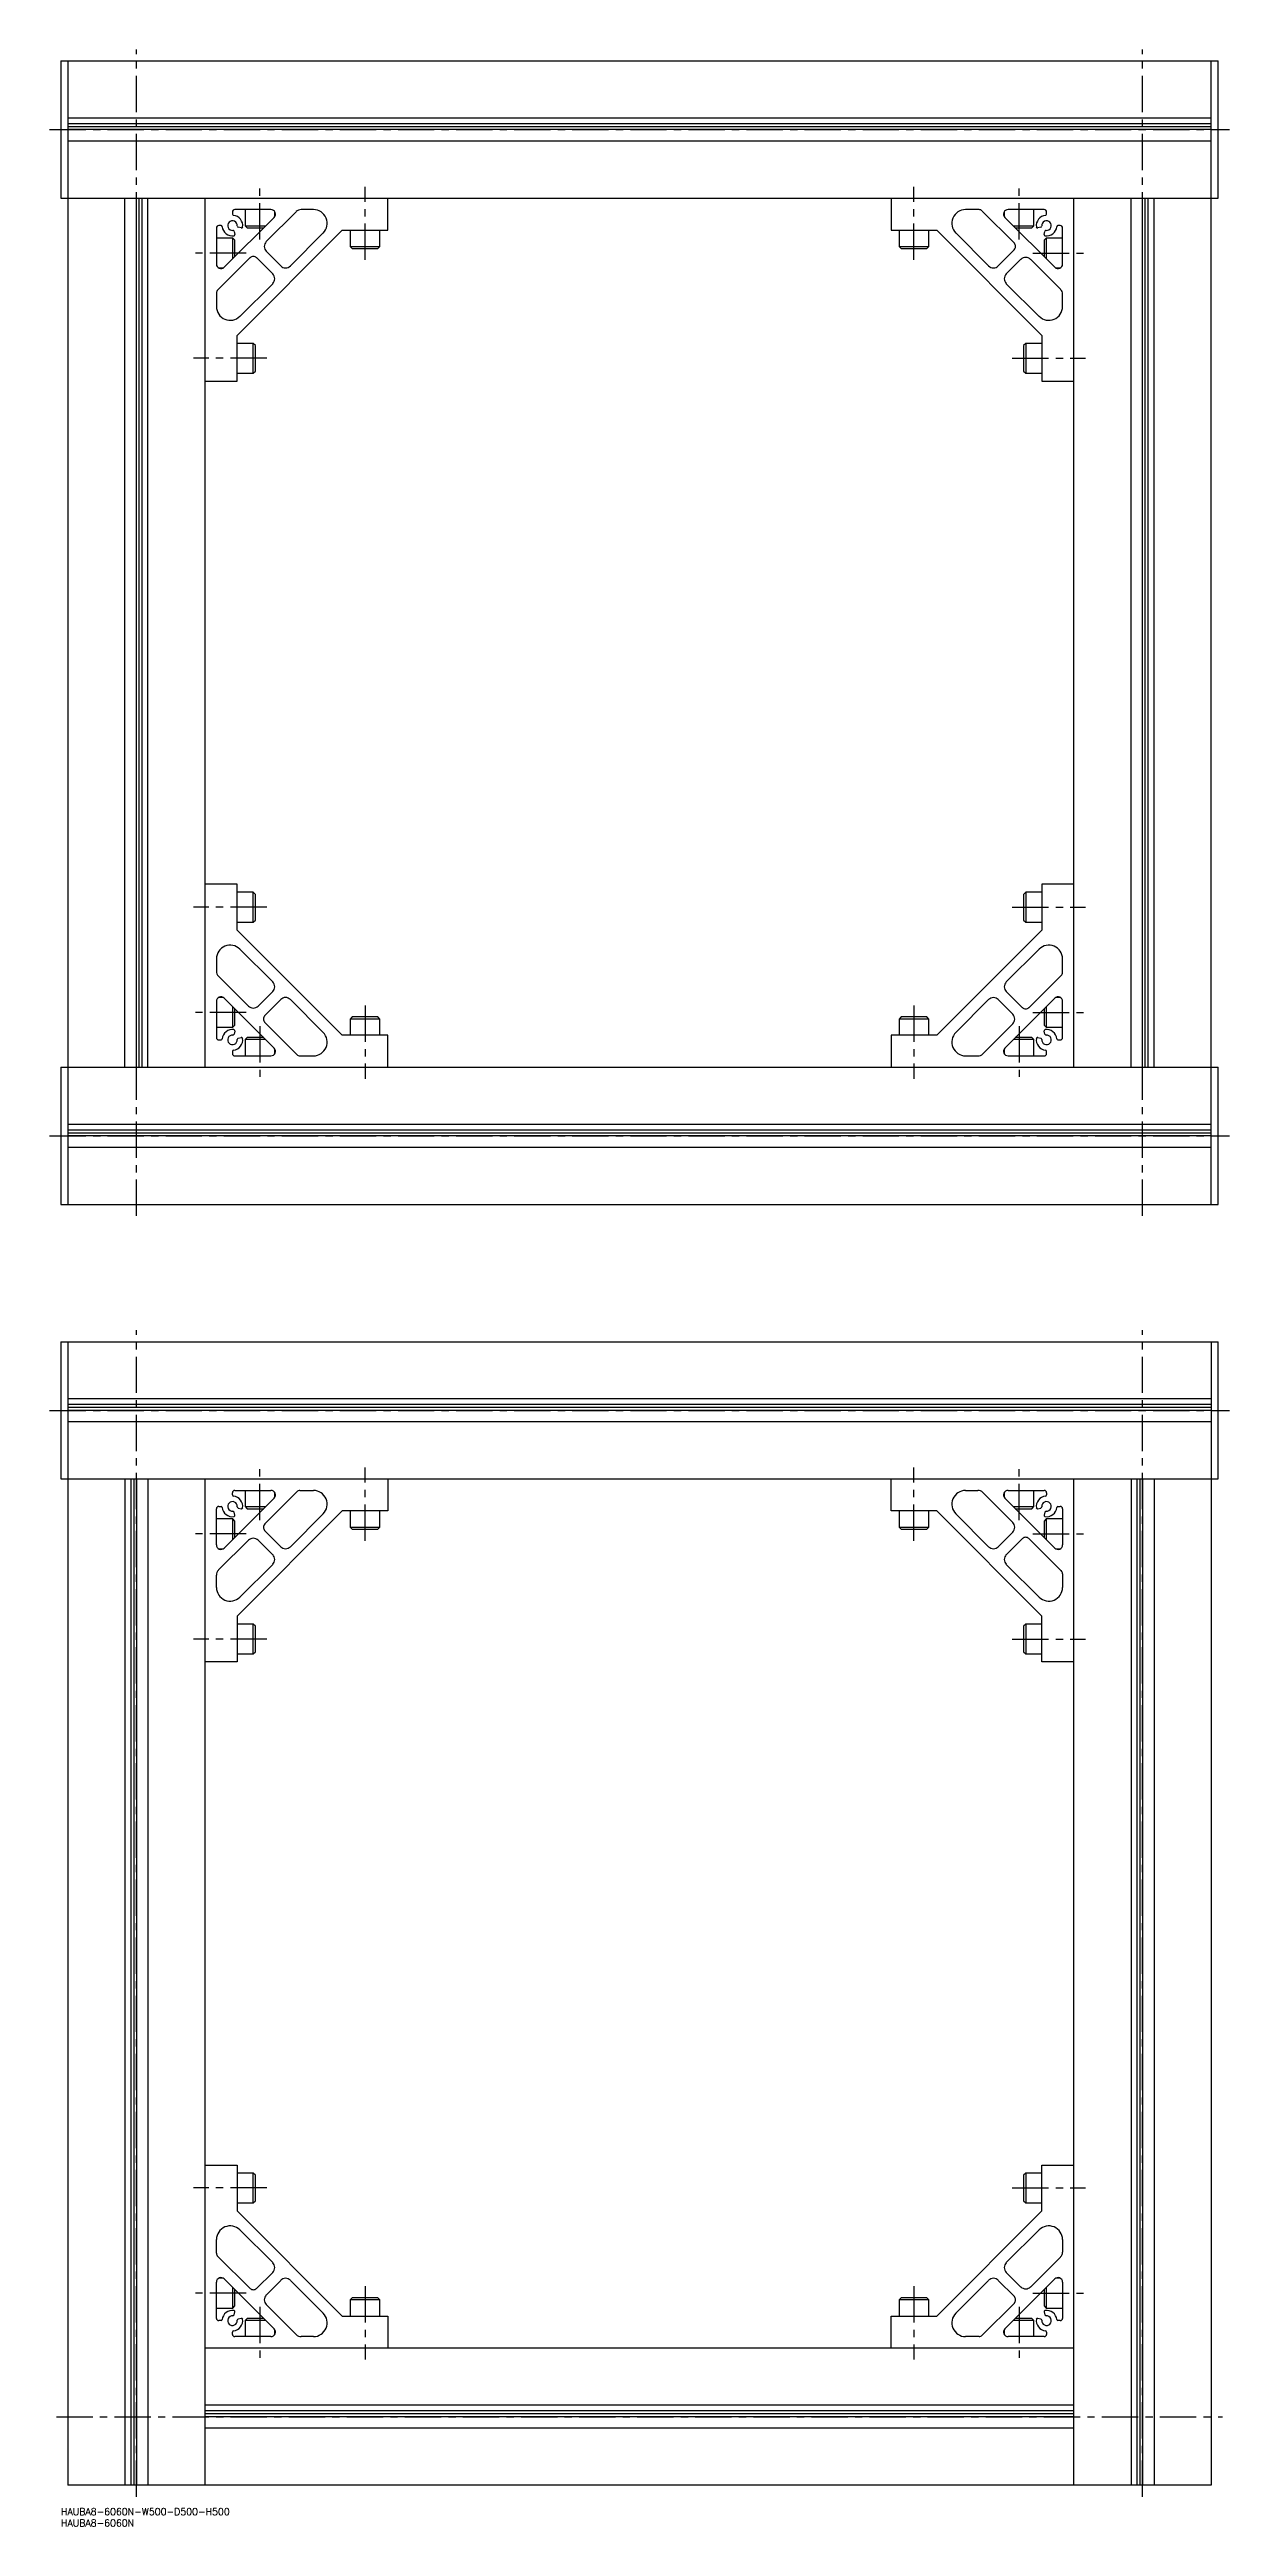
# Model space of a CAD drawing. Extents: x -5 to 1191, y -8 to 1075.
# Drawn here: x -5 to 511, y -8 to 1075 of the extents above; entities that cross this region are included whole.
import ezdxf

# ---------------------------------------------------------------- set-up
doc = ezdxf.new("R2010")
doc.units = 0
doc.header["$LTSCALE"] = 0.5
doc.linetypes.add('CENTER', pattern=[50.8, 31.75, -6.35, 6.35, -6.35])
for name, color, linetype in [('MSM_CENTER', 1, 'CENTER'), ('MSM_CONTINUOUS', 7, 'CONTINUOUS'), ('MSM_PART_NUMBER', 7, 'CONTINUOUS')]:
    doc.layers.add(name, color=color, linetype=linetype)
doc.styles.get("Standard").update_dxf_attribs({"font": 'txt.shx', "height": 3, "bigfont": 'bigfont.shx'})

# ---------------------------------------------------------------- blocks, each defined once
blk = doc.blocks.new('*U8')
at = {"layer": 'MSM_PART_NUMBER'}
blk.add_text('HAUBA8-6060N-W500-D500-H500', height=3, dxfattribs=at).set_placement((0, -3))
blk = doc.blocks.new('*U9')
at = {"layer": 'MSM_PART_NUMBER'}
blk.add_text('HAUBA8-6060N', height=3, dxfattribs=at).set_placement((0, -8))

msp = doc.modelspace()

# ---------------------------------------------------------------- linework, layer by layer
at = {"layer": 'MSM_CENTER'}
for p, q in [((33, 565), (33, 1075)), ((473, 565), (473, 1075)), ((-5, 1040), (511, 1040)), ((87, 992), (87, 1015)), ((133, 983), (133, 1015)), ((373, 983), (373, 1015)), ((419, 992), (419, 1015)), ((81, 986), (58, 986)), ((425, 986), (448, 986)), ((90, 940), (58, 940)), ((416, 940), (448, 940)), ((90, 700), (58, 700)), ((416, 700), (448, 700)), ((81, 654), (58, 654)), ((133, 657), (133, 625)), ((373, 657), (373, 625)), ((425, 654), (448, 654)), ((87, 648), (87, 625)), ((419, 648), (419, 625)), ((-5, 600), (511, 600)), ((33, 5), (33, 515)), ((473, 5), (473, 515)), ((-5, 480), (511, 480)), ((87, 432), (87, 455)), ((133, 423), (133, 455)), ((373, 423), (373, 455)), ((419, 432), (419, 455)), ((81, 426), (58, 426)), ((425, 426), (448, 426)), ((90, 380), (58, 380)), ((416, 380), (448, 380)), ((90, 140), (58, 140)), ((416, 140), (448, 140)), ((81, 94), (58, 94)), ((87, 88), (87, 65)), ((133, 97), (133, 65)), ((373, 97), (373, 65)), ((419, 88), (419, 65)), ((425, 94), (448, 94)), ((-2, 40), (508, 40))]:
    msp.add_line(p, q, dxfattribs=at)
at = {"layer": 'MSM_CONTINUOUS'}
for p, q in [((0, 1070), (506, 1070)), ((0, 1070), (0, 1010)), ((3, 1070), (3, 570)), ((503, 570), (503, 1070)), ((506, 1010), (506, 1070)), ((503, 1045), (3, 1045)), ((503, 1042.5), (3, 1042.5)), ((503, 1041.2), (3, 1041.2)), ((503, 1040), (3, 1040)), ((503, 1035), (3, 1035)), ((0, 1010), (506, 1010)), ((28, 630), (28, 1010)), ((33, 630), (33, 1010)), ((34.2, 630), (34.2, 1010)), ((35.5, 630), (35.5, 1010)), ((38, 630), (38, 1010)), ((63, 630), (63, 1010)), ((143, 996), (143, 1010)), ((363, 1010), (363, 996)), ((443, 630), (443, 1010)), ((468, 630), (468, 1010)), ((473, 630), (473, 1010)), ((474.2, 630), (474.2, 1010)), ((475.5, 630), (475.5, 1010)), ((478, 630), (478, 1010)), ((68, 997), (68, 981.2)), ((70, 998), (69, 998)), ((71.4, 979.8), (93.2, 1001.6)), ((75, 1004), (75, 1003)), ((91.8, 1005), (76, 1005)), ((78.8, 997), (77.5, 997.3)), ((80.5, 1005), (80.5, 997.9)), ((80.5, 997.9), (81.4, 997)), ((80.5, 997.9), (89.5, 997.9)), ((81.4, 997), (88.7, 997)), ((102.8, 1004.1), (89.7, 991)), ((93.5, 1001.9), (93.5, 1004.1)), ((110.4, 1005), (105, 1005)), ((401.5, 1005), (395.6, 1005)), ((417, 990.3), (402.9, 1004.4)), ((412.5, 1004.1), (412.5, 1001.9)), ((412.8, 1001.6), (434.6, 979.8)), ((430, 1005), (414.2, 1005)), ((416.5, 997.9), (425.5, 997.9)), ((417.3, 997), (424.6, 997)), ((424.6, 997), (425.5, 997.9)), ((425.5, 997.9), (425.5, 1005)), ((428.5, 997.3), (427.2, 997)), ((431, 1003), (431, 1004)), ((437, 998), (436, 998)), ((438, 981.2), (438, 997)), ((75.1, 992.5), (68, 992.5)), ((76, 991.6), (75.1, 992.5)), ((75.1, 983.5), (75.1, 992.5)), ((75.7, 995.5), (76, 994.2)), ((76, 984.3), (76, 991.6)), ((77, 950), (123, 996)), ((89.7, 986.8), (96.1, 980.4)), ((100.4, 980.4), (114.7, 994.8)), ((123, 996), (143, 996)), ((126.5, 996), (126.5, 988.9)), ((126.5, 988.9), (127.4, 988)), ((126.5, 988.9), (139.5, 988.9)), ((127.4, 988), (138.6, 988)), ((138.6, 988), (139.5, 988.9)), ((139.5, 988.9), (139.5, 996)), ((363, 996), (383, 996)), ((366.5, 996), (366.5, 988.9)), ((366.5, 988.9), (367.4, 988)), ((366.5, 988.9), (379.5, 988.9)), ((367.4, 988), (378.6, 988)), ((378.6, 988), (379.5, 988.9)), ((379.5, 988.9), (379.5, 996)), ((383, 996), (429, 950)), ((391.3, 994.8), (405.6, 980.4)), ((409.9, 980.4), (417, 987.5)), ((430, 994.2), (430.3, 995.5)), ((430.9, 992.5), (430, 991.6)), ((430, 991.6), (430, 984.3)), ((438, 992.5), (430.9, 992.5)), ((430.9, 992.5), (430.9, 983.5)), ((82.7, 984), (68.6, 969.9)), ((68.9, 979.5), (71.1, 979.5)), ((92.6, 976.9), (85.5, 984)), ((419.8, 983.3), (413.4, 976.9)), ((437.1, 970.2), (424, 983.3)), ((434.9, 979.5), (437.1, 979.5)), ((68, 968.5), (68, 962.6)), ((78.2, 958.3), (92.6, 972.6)), ((413.4, 972.6), (427.8, 958.3)), ((438, 962.6), (438, 968)), ((77, 930), (77, 950)), ((84.1, 946.5), (77, 946.5)), ((85, 945.6), (84.1, 946.5)), ((84.1, 933.5), (84.1, 946.5)), ((85, 934.4), (85, 945.6)), ((421.9, 946.5), (421, 945.6)), ((421, 945.6), (421, 934.4)), ((429, 946.5), (421.9, 946.5)), ((421.9, 946.5), (421.9, 933.5)), ((429, 950), (429, 930)), ((77, 933.5), (84.1, 933.5)), ((84.1, 933.5), (85, 934.4)), ((421, 934.4), (421.9, 933.5)), ((421.9, 933.5), (429, 933.5)), ((63, 930), (77, 930)), ((429, 930), (443, 930)), ((77, 710), (63, 710)), ((77, 690), (77, 710)), ((84.1, 706.5), (77, 706.5)), ((85, 705.6), (84.1, 706.5)), ((84.1, 693.5), (84.1, 706.5)), ((85, 694.4), (85, 705.6)), ((421.9, 706.5), (421, 705.6)), ((421, 705.6), (421, 694.4)), ((429, 706.5), (421.9, 706.5)), ((421.9, 706.5), (421.9, 693.5)), ((443, 710), (429, 710)), ((429, 710), (429, 690)), ((77, 693.5), (84.1, 693.5)), ((84.1, 693.5), (85, 694.4)), ((421, 694.4), (421.9, 693.5)), ((421.9, 693.5), (429, 693.5)), ((123, 644), (77, 690)), ((429, 690), (383, 644)), ((68, 677.4), (68, 672)), ((92.6, 667.4), (78.2, 681.7)), ((427.8, 681.7), (413.4, 667.4)), ((438, 671.5), (438, 677.4)), ((68.9, 669.8), (82, 656.7)), ((86.2, 656.7), (92.6, 663.1)), ((413.4, 663.1), (420.5, 656)), ((423.3, 656), (437.4, 670.1)), ((68, 658.8), (68, 643)), ((71.1, 660.5), (68.9, 660.5)), ((93.2, 638.4), (71.4, 660.2)), ((75.1, 647.5), (75.1, 656.5)), ((76, 648.4), (76, 655.7)), ((96.1, 659.6), (89, 652.5)), ((114.7, 645.2), (100.4, 659.6)), ((127.4, 652), (126.5, 651.1)), ((126.5, 651.1), (126.5, 644)), ((139.5, 651.1), (126.5, 651.1)), ((138.6, 652), (127.4, 652)), ((139.5, 651.1), (138.6, 652)), ((139.5, 644), (139.5, 651.1)), ((367.4, 652), (366.5, 651.1)), ((366.5, 651.1), (366.5, 644)), ((379.5, 651.1), (366.5, 651.1)), ((378.6, 652), (367.4, 652)), ((379.5, 651.1), (378.6, 652)), ((379.5, 644), (379.5, 651.1)), ((405.6, 659.6), (391.3, 645.2)), ((416.3, 653.2), (409.9, 659.6)), ((434.6, 660.2), (412.8, 638.4)), ((430, 655.7), (430, 648.4)), ((430.9, 656.5), (430.9, 647.5)), ((437.1, 660.5), (434.9, 660.5)), ((438, 643), (438, 658.8)), ((68, 647.5), (75.1, 647.5)), ((69, 642), (70, 642)), ((75.1, 647.5), (76, 648.4)), ((76, 645.8), (75.7, 644.5)), ((77.5, 642.7), (78.8, 643)), ((81.4, 643), (80.5, 642.1)), ((80.5, 642.1), (80.5, 635)), ((89.5, 642.1), (80.5, 642.1)), ((88.7, 643), (81.4, 643)), ((89, 649.7), (103.1, 635.6)), ((143, 644), (123, 644)), ((143, 630), (143, 644)), ((363, 644), (363, 630)), ((383, 644), (363, 644)), ((403.2, 635.9), (416.3, 649)), ((425.5, 642.1), (416.5, 642.1)), ((424.6, 643), (417.3, 643)), ((425.5, 642.1), (424.6, 643)), ((425.5, 635), (425.5, 642.1)), ((427.2, 643), (428.5, 642.7)), ((430, 648.4), (430.9, 647.5)), ((430.3, 644.5), (430, 645.8)), ((430.9, 647.5), (438, 647.5)), ((436, 642), (437, 642)), ((0, 630), (506, 630)), ((0, 630), (0, 570)), ((75, 637), (75, 636)), ((76, 635), (91.8, 635)), ((93.5, 635.9), (93.5, 638.1)), ((104.5, 635), (110.4, 635)), ((395.6, 635), (401, 635)), ((412.5, 638.1), (412.5, 635.9)), ((414.2, 635), (430, 635)), ((431, 636), (431, 637)), ((506, 570), (506, 630)), ((503, 605), (3, 605)), ((503, 602.5), (3, 602.5)), ((503, 601.2), (3, 601.2)), ((503, 600), (3, 600)), ((503, 595), (3, 595)), ((0, 570), (506, 570)), ((0, 510), (0, 450)), ((0, 510), (506, 510)), ((3, 510), (3, 10)), ((503, 510), (503, 10)), ((506, 450), (506, 510)), ((503, 485), (3, 485)), ((503, 482.5), (3, 482.5)), ((503, 481.2), (3, 481.2)), ((503, 480), (3, 480)), ((503, 475), (3, 475)), ((0, 450), (506, 450)), ((28, 450), (28, 10)), ((30.5, 450), (30.5, 10)), ((31.8, 450), (31.8, 10)), ((33, 450), (33, 10)), ((38, 450), (38, 10)), ((63, 10), (63, 450)), ((76, 445), (91.8, 445)), ((80.5, 445), (80.5, 437.9)), ((89, 430.3), (103.1, 444.4)), ((93.5, 441.9), (93.5, 444.1)), ((104.5, 445), (110.4, 445)), ((143, 450), (143, 436)), ((363, 436), (363, 450)), ((395.6, 445), (401, 445)), ((403.2, 444.1), (416.3, 431)), ((412.5, 444.1), (412.5, 441.9)), ((414.2, 445), (430, 445)), ((425.5, 437.9), (425.5, 445)), ((443, 10), (443, 450)), ((468, 450), (468, 10)), ((470.5, 450), (470.5, 10)), ((471.8, 450), (471.8, 10)), ((473, 450), (473, 10)), ((478, 450), (478, 10)), ((68, 421.2), (68, 437)), ((69, 438), (70, 438)), ((93.2, 441.6), (71.4, 419.8)), ((75, 443), (75, 444)), ((76, 434.2), (75.7, 435.5)), ((123, 436), (77, 390)), ((77.5, 437.3), (78.8, 437)), ((80.5, 437.9), (81.4, 437)), ((80.5, 437.9), (89.5, 437.9)), ((81.4, 437), (88.7, 437)), ((114.7, 434.8), (100.4, 420.4)), ((143, 436), (123, 436)), ((126.5, 436), (126.5, 428.9)), ((139.5, 428.9), (139.5, 436)), ((383, 436), (363, 436)), ((366.5, 436), (366.5, 428.9)), ((379.5, 428.9), (379.5, 436)), ((429, 390), (383, 436)), ((405.6, 420.4), (391.3, 434.8)), ((434.6, 419.8), (412.8, 441.6)), ((416.5, 437.9), (425.5, 437.9)), ((417.3, 437), (424.6, 437)), ((424.6, 437), (425.5, 437.9)), ((427.2, 437), (428.5, 437.3)), ((430.3, 435.5), (430, 434.2)), ((431, 444), (431, 443)), ((436, 438), (437, 438)), ((438, 437), (438, 421.2)), ((75.1, 432.5), (68, 432.5)), ((68.9, 410.2), (82, 423.3)), ((76, 431.6), (75.1, 432.5)), ((75.1, 423.5), (75.1, 432.5)), ((76, 424.3), (76, 431.6)), ((86.2, 423.3), (92.6, 416.9)), ((96.1, 420.4), (89, 427.5)), ((126.5, 428.9), (127.4, 428)), ((126.5, 428.9), (139.5, 428.9)), ((127.4, 428), (138.6, 428)), ((138.6, 428), (139.5, 428.9)), ((366.5, 428.9), (367.4, 428)), ((366.5, 428.9), (379.5, 428.9)), ((367.4, 428), (378.6, 428)), ((378.6, 428), (379.5, 428.9)), ((416.3, 426.8), (409.9, 420.4)), ((413.4, 416.9), (420.5, 424)), ((423.3, 424), (437.4, 409.9)), ((430.9, 432.5), (430, 431.6)), ((430, 431.6), (430, 424.3)), ((438, 432.5), (430.9, 432.5)), ((430.9, 432.5), (430.9, 423.5)), ((68.9, 419.5), (71.1, 419.5)), ((92.6, 412.6), (78.2, 398.3)), ((427.8, 398.3), (413.4, 412.6)), ((434.9, 419.5), (437.1, 419.5)), ((68, 402.6), (68, 408)), ((438, 408.5), (438, 402.6)), ((77, 390), (77, 370)), ((429, 370), (429, 390)), ((84.1, 386.5), (77, 386.5)), ((85, 385.6), (84.1, 386.5)), ((84.1, 373.5), (84.1, 386.5)), ((85, 374.4), (85, 385.6)), ((421.9, 386.5), (421, 385.6)), ((421, 385.6), (421, 374.4)), ((429, 386.5), (421.9, 386.5)), ((421.9, 386.5), (421.9, 373.5)), ((77, 370), (63, 370)), ((77, 373.5), (84.1, 373.5)), ((84.1, 373.5), (85, 374.4)), ((421, 374.4), (421.9, 373.5)), ((421.9, 373.5), (429, 373.5)), ((443, 370), (429, 370)), ((63, 150), (77, 150)), ((77, 150), (77, 130)), ((84.1, 146.5), (77, 146.5)), ((85, 145.6), (84.1, 146.5)), ((84.1, 133.5), (84.1, 146.5)), ((85, 134.4), (85, 145.6)), ((421.9, 146.5), (421, 145.6)), ((421, 145.6), (421, 134.4)), ((429, 146.5), (421.9, 146.5)), ((421.9, 146.5), (421.9, 133.5)), ((429, 130), (429, 150)), ((429, 150), (443, 150)), ((77, 133.5), (84.1, 133.5)), ((77, 130), (123, 84)), ((84.1, 133.5), (85, 134.4)), ((383, 84), (429, 130)), ((421, 134.4), (421.9, 133.5)), ((421.9, 133.5), (429, 133.5)), ((78.2, 121.7), (92.6, 107.4)), ((413.4, 107.4), (427.8, 121.7)), ((68, 111.5), (68, 117.4)), ((82.7, 96), (68.6, 110.1)), ((437.1, 109.8), (424, 96.7)), ((438, 117.4), (438, 112)), ((68, 83), (68, 98.8)), ((71.1, 100.5), (68.9, 100.5)), ((71.4, 100.2), (93.2, 78.4)), ((92.6, 103.1), (85.5, 96)), ((89.7, 93.2), (96.1, 99.6)), ((100.4, 99.6), (114.7, 85.2)), ((391.3, 85.2), (405.6, 99.6)), ((409.9, 99.6), (417, 92.5)), ((412.8, 78.4), (434.6, 100.2)), ((419.8, 96.7), (413.4, 103.1)), ((437.1, 100.5), (434.9, 100.5)), ((438, 98.8), (438, 83)), ((68, 87.5), (75.1, 87.5)), ((75.1, 87.5), (75.1, 96.5)), ((75.1, 87.5), (76, 88.4)), ((76, 88.4), (76, 95.7)), ((102.8, 75.9), (89.7, 89)), ((127.4, 92), (126.5, 91.1)), ((126.5, 91.1), (126.5, 84)), ((139.5, 91.1), (126.5, 91.1)), ((138.6, 92), (127.4, 92)), ((139.5, 91.1), (138.6, 92)), ((139.5, 84), (139.5, 91.1)), ((367.4, 92), (366.5, 91.1)), ((366.5, 91.1), (366.5, 84)), ((379.5, 91.1), (366.5, 91.1)), ((378.6, 92), (367.4, 92)), ((379.5, 91.1), (378.6, 92)), ((379.5, 84), (379.5, 91.1)), ((417, 89.7), (402.9, 75.6)), ((430, 95.7), (430, 88.4)), ((430, 88.4), (430.9, 87.5)), ((430.9, 96.5), (430.9, 87.5)), ((430.9, 87.5), (438, 87.5)), ((70, 82), (69, 82)), ((75, 76), (75, 77)), ((75.7, 84.5), (76, 85.8)), ((78.8, 83), (77.5, 82.7)), ((81.4, 83), (80.5, 82.1)), ((80.5, 82.1), (80.5, 75)), ((89.5, 82.1), (80.5, 82.1)), ((88.7, 83), (81.4, 83)), ((93.5, 75.9), (93.5, 78.1)), ((123, 84), (143, 84)), ((143, 84), (143, 70)), ((363, 84), (383, 84)), ((363, 70), (363, 84)), ((412.5, 78.1), (412.5, 75.9)), ((425.5, 82.1), (416.5, 82.1)), ((424.6, 83), (417.3, 83)), ((425.5, 82.1), (424.6, 83)), ((425.5, 75), (425.5, 82.1)), ((428.5, 82.7), (427.2, 83)), ((430, 85.8), (430.3, 84.5)), ((431, 77), (431, 76)), ((437, 82), (436, 82)), ((443, 70), (63, 70)), ((91.8, 75), (76, 75)), ((110.4, 75), (105, 75)), ((401.5, 75), (395.6, 75)), ((430, 75), (414.2, 75)), ((443, 45), (63, 45)), ((443, 42.5), (63, 42.5)), ((443, 41.2), (63, 41.2)), ((443, 40), (63, 40)), ((443, 35), (63, 35)), ((503, 10), (3, 10))]:
    msp.add_line(p, q, dxfattribs=at)
for centre, radius, start, end in [((69, 997), 1, 90, 180), ((70, 997.5), 0.5, 5.7392, 90), ((75, 998), 4.5, 185.7392, 277.8202), ((75, 998), 2.1, 356.087, 273.9131), ((76, 1004), 1, 90, 180), ((75.5, 1003), 0.5, 180, 264.2608), ((75, 998), 4.5, 352.181, 84.2608), ((77.6, 997.8), 0.5, 176.0869, 255.0017), ((79, 997.5), 0.5, 255.0017, 352.181), ((91.8, 1003), 2, 315, 90), ((105, 1002), 3, 90, 135), ((110.4, 999), 6, 315, 90), ((395.6, 999), 6, 90, 225), ((401.5, 1003), 2, 45, 90), ((414.2, 1003), 2, 90, 225), ((431, 998), 4.5, 95.7392, 187.8202), ((427, 997.5), 0.5, 187.8202, 285.0017), ((428.4, 997.8), 0.5, 285.0017, 3.9131), ((431, 998), 2.1, 266.087, 183.9131), ((430, 1004), 1, 0, 90), ((431, 998), 4.5, 262.181, 354.2608), ((430.5, 1003), 0.5, 275.7392, 0), ((436, 997.5), 0.5, 90, 174.2608), ((437, 997), 1, 0, 90), ((75.2, 995.4), 0.5, 15.0017, 93.9131), ((75.5, 994), 0.5, 277.8202, 15.0017), ((91.9, 988.9), 3, 135, 224.9997), ((415.5, 988.9), 2, 314.9997, 45), ((430.5, 994), 0.5, 165.0017, 262.181), ((430.8, 995.4), 0.5, 86.0869, 165.0017), ((70, 981.2), 2, 180, 315), ((84.1, 982.5), 2, 44.9997, 135), ((90.5, 974.8), 3, 315, 44.9997), ((98.2, 982.5), 3, 224.9997, 315), ((407.8, 982.5), 3, 225, 314.9997), ((415.5, 974.8), 3, 134.9997, 225), ((421.9, 981.1), 3, 45, 134.9997), ((436, 981.2), 2, 225, 0), ((70, 968.5), 2, 135, 180), ((435, 968), 3, 0, 45), ((74, 962.6), 6, 180, 315), ((432, 962.6), 6, 225, 0), ((74, 677.4), 6, 45, 180), ((432, 677.4), 6, 360, 135), ((71, 672), 3, 180, 225), ((436, 671.5), 2, 315, 0), ((70, 658.8), 2, 45, 180), ((90.5, 665.2), 3, 314.9997, 45), ((415.5, 665.2), 3, 135, 224.9997), ((436, 658.8), 2, 0, 135), ((84.1, 658.9), 3, 225, 314.9997), ((90.5, 651.1), 2, 134.9997, 225), ((98.2, 657.5), 3, 45, 134.9997), ((407.8, 657.5), 3, 44.9997, 135), ((414.1, 651.1), 3, 315, 44.9997), ((421.9, 657.5), 2, 224.9997, 315), ((69, 643), 1, 180, 270), ((70, 642.5), 0.5, 270, 354.2608), ((75, 642), 4.5, 82.181, 174.2608), ((75, 642), 2.1, 86.087, 3.9131), ((75.2, 644.6), 0.5, 266.0869, 345.0017), ((75, 642), 4.5, 275.7392, 7.8202), ((75.5, 646), 0.5, 345.0017, 82.181), ((77.6, 642.2), 0.5, 105.0017, 183.9131), ((79, 642.5), 0.5, 7.8202, 105.0017), ((110.4, 641), 6, 270, 45), ((395.6, 641), 6, 135, 270), ((427, 642.5), 0.5, 75.0017, 172.181), ((431, 642), 4.5, 172.181, 264.2608), ((428.4, 642.2), 0.5, 356.0869, 75.0017), ((431, 642), 2.1, 176.087, 93.9131), ((430.5, 646), 0.5, 97.8202, 195.0017), ((430.8, 644.6), 0.5, 195.0017, 273.9131), ((431, 642), 4.5, 5.7392, 97.8202), ((436, 642.5), 0.5, 185.7392, 270), ((437, 643), 1, 270, 0), ((75.5, 637), 0.5, 95.7392, 180), ((76, 636), 1, 180, 270), ((91.8, 637), 2, 270, 45), ((104.5, 637), 2, 225, 270), ((401, 638), 3, 270, 315), ((414.2, 637), 2, 135, 270), ((430, 636), 1, 270, 0), ((430.5, 637), 0.5, 0, 84.2608), ((76, 444), 1, 90, 180), ((91.8, 443), 2, 315, 90), ((104.5, 443), 2, 90, 135), ((110.4, 439), 6, 315, 90), ((395.6, 439), 6, 90, 225), ((401, 442), 3, 45, 90), ((414.2, 443), 2, 90, 225), ((430, 444), 1, 0, 90), ((69, 437), 1, 90, 180), ((70, 437.5), 0.5, 5.7392, 90), ((75, 438), 4.5, 185.7392, 277.819), ((75, 438), 2.1, 356.0869, 273.913), ((75.5, 443), 0.5, 180, 264.2608), ((75.2, 435.4), 0.5, 14.9983, 93.9131), ((75, 438), 4.5, 352.1798, 84.2608), ((75.5, 434), 0.5, 277.819, 14.9983), ((77.6, 437.8), 0.5, 176.0869, 254.9983), ((79, 437.5), 0.5, 254.9983, 352.1798), ((431, 438), 4.5, 95.7392, 187.819), ((427, 437.5), 0.5, 187.819, 284.9983), ((428.4, 437.8), 0.5, 284.9983, 3.9131), ((431, 438), 2.1, 266.0869, 183.913), ((430.5, 434), 0.5, 164.9983, 262.1798), ((430.8, 435.4), 0.5, 86.0869, 164.9983), ((431, 438), 4.5, 262.1798, 354.2608), ((430.5, 443), 0.5, 275.7392, 0), ((436, 437.5), 0.5, 90, 174.2608), ((437, 437), 1, 0, 90), ((84.1, 421.1), 3, 45.0003, 135), ((90.5, 428.9), 2, 135, 225.0003), ((414.1, 428.9), 3, 315.0003, 45), ((421.9, 422.5), 2, 45, 135.0003), ((70, 421.2), 2, 180, 315), ((90.5, 414.8), 3, 315, 45.0003), ((98.2, 422.5), 3, 225.0003, 315), ((407.8, 422.5), 3, 225, 315.0003), ((415.5, 414.8), 3, 135.0003, 225), ((436, 421.2), 2, 225, 0), ((71, 408), 3, 135, 180), ((74, 402.6), 6, 180, 315), ((432, 402.6), 6, 225, 0), ((436, 408.5), 2, 0, 45), ((74, 117.4), 6, 45, 180), ((432, 117.4), 6, 0, 135), ((70, 111.5), 2, 180, 225), ((435, 112), 3, 315, 0), ((70, 98.8), 2, 45, 180), ((90.5, 105.2), 3, 315.0003, 45), ((98.2, 97.5), 3, 45, 135.0003), ((407.8, 97.5), 3, 45.0003, 135), ((415.5, 105.2), 3, 135, 225.0003), ((436, 98.8), 2, 0, 135), ((84.1, 97.5), 2, 225, 315.0003), ((91.9, 91.1), 3, 135.0003, 225), ((415.5, 91.1), 2, 315, 45.0003), ((421.9, 98.9), 3, 225.0003, 315), ((69, 83), 1, 180, 270), ((70, 82.5), 0.5, 270, 354.2608), ((75, 82), 4.5, 82.1798, 174.2608), ((75, 82), 2.1, 86.0869, 3.913), ((75.5, 77), 0.5, 95.7392, 180), ((76, 76), 1, 180, 270), ((75.2, 84.6), 0.5, 266.0869, 344.9983), ((75, 82), 4.5, 275.7392, 7.819), ((75.5, 86), 0.5, 344.9983, 82.1798), ((77.6, 82.2), 0.5, 104.9983, 183.9131), ((79, 82.5), 0.5, 7.819, 104.9983), ((91.8, 77), 2, 270, 45), ((105, 78), 3, 225, 270), ((110.4, 81), 6, 270, 45), ((395.6, 81), 6, 135, 270), ((414.2, 77), 2, 135, 270), ((427, 82.5), 0.5, 74.9983, 172.1798), ((431, 82), 4.5, 172.1798, 264.2608), ((428.4, 82.2), 0.5, 356.0869, 74.9983), ((431, 82), 2.1, 176.0869, 93.913), ((430.5, 86), 0.5, 97.819, 194.9983), ((430, 76), 1, 270, 0), ((430.8, 84.6), 0.5, 194.9983, 273.9131), ((431, 82), 4.5, 5.7392, 97.819), ((430.5, 77), 0.5, 0, 84.2608), ((436, 82.5), 0.5, 185.7392, 270), ((437, 83), 1, 270, 0), ((401.5, 77), 2, 270, 315)]:
    msp.add_arc(centre, radius, start, end, dxfattribs=at)

# ---------------------------------------------------------------- block references
for name in ['*U8', '*U9']:
    msp.add_blockref(name, (0, 0), dxfattribs=at)

doc.saveas('drawing.dxf')
